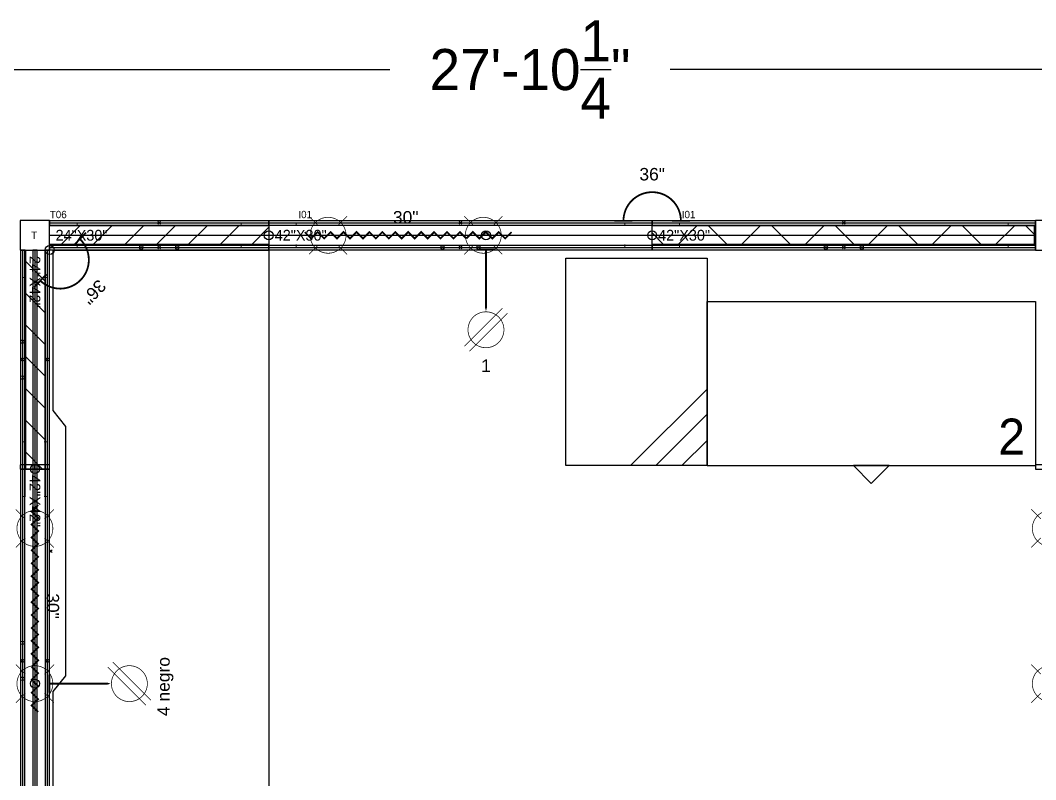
# Model space of a CAD drawing. Header units: inches. Extents: x 126 to 13186, y 9 to 361.
# Drawn here: x 2016.5 to 2127.8, y 124.7 to 207.9 of the extents above; entities that cross this region are included whole.
import ezdxf
from ezdxf.enums import TextEntityAlignment as Align

# ---------------------------------------------------------------- set-up
doc = ezdxf.new("R2010")
doc.units = ezdxf.units.IN
doc.header["$MEASUREMENT"] = 0
for name, color, linetype in [('DD2D', 7, 'Continuous'), ('DD2D_Geometry', 7, 'Continuous'), ('ELECTRI', 7, 'Continuous'), ('ENFASIS NEW', 7, 'Continuous'), ('Id Unión', 7, 'Continuous'), ('LATEFILE', 7, 'Continuous'), ('LATFILE', 7, 'Continuous'), ('LF', 7, 'Continuous'), ('S7000', 7, 'Continuous'), ('TEXT HARNESS', 7, 'Continuous')]:
    doc.layers.add(name, color=color, linetype=linetype)
doc.styles.add('ARIAL', font='arial.ttf')
doc.styles.get("Standard").update_dxf_attribs({"font": 'stylu.ttf'})
doc.dimstyles.get("Standard").update_dxf_attribs({"dimscale": 25, "dimtxt": 0.18, "dimasz": 0.18, "dimexe": 0.18, "dimexo": 0.0625, "dimgap": 0.09, "dimtad": 0, "dimtih": 1, "dimtoh": 1, "dimzin": 0, "dimdsep": 46, "dimlunit": 4, "dimtxsty": 'Standard', "dimcen": 0.09, "dimadec": 0, "dimazin": 0, "dimtfac": 1, "dimtofl": 0, "dimtmove": 0, "dimatfit": 3, "dimfxl": 1, "dimtolj": 1, "dimtzin": 0, "dimarcsym": 0})

# ---------------------------------------------------------------- blocks, each defined once
blk = doc.blocks.new('829030')
at = {"color": 1, "const_width": 0.002}
for points in [[(0.1385, 0.0265), (0.112, 0.053)], [(0.1915, 0.0265), (0.218, 0.053)], [(0.5705, 0.0265), (0.544, 0.053)], [(0.6235, 0.0265), (0.65, 0.053)], [(0.1385, -0.0265), (0.112, -0.053)], [(0.1915, -0.0265), (0.218, -0.053)], [(0.5705, -0.0265), (0.544, -0.053)], [(0.6235, -0.0265), (0.65, -0.053)]]:
    blk.add_lwpolyline(points, dxfattribs=at)
for points in [[(0.165, -0.05, -1), (0.165, 0.05, -1)], [(0.597, -0.05, 1), (0.597, 0.05, 1)]]:
    blk.add_lwpolyline(points, format="xyb", close=True, dxfattribs=at)
at = {"color": 1}
for points in [[(0.1, 0.009, 0.005, 0.005, 0), (0.118, -0.009, 0.005, 0.005, 0), (0.136, 0.009, 0.005, 0.005, 0), (0.154, -0.009, 0.005, 0.005, 0), (0.172, 0.009, 0.005, 0.005, 0), (0.19, -0.009, 0.005, 0.005, 0), (0.208, 0.009, 0.005, 0.005, 0), (0.226, -0.009, 0.005, 0.005, 0), (0.244, 0.009, 0.005, 0.005, 0), (0.262, -0.009, 0.005, 0.005, 0), (0.28, 0.009, 0.005, 0.005, 0), (0.298, -0.009, 0.005, 0.005, 0), (0.316, 0.009, 0.005, 0.005, 0), (0.334, -0.009, 0.005, 0.005, 0), (0.352, 0.009, 0.005, 0.005, 0), (0.37, -0.009, 0.005, 0.005, 0), (0.388, 0.009, 0.005, 0.005, 0), (0.406, -0.009, 0.005, 0.005, 0), (0.424, 0.009, 0.005, 0.005, 0), (0.442, -0.009, 0.005, 0.005, 0), (0.46, 0.009, 0.005, 0.005, 0), (0.478, -0.009, 0.005, 0.005, 0), (0.496, 0.009, 0.005, 0.005, 0), (0.514, -0.009, 0.005, 0.005, 0), (0.532, 0.009, 0.005, 0.005, 0), (0.55, -0.009, 0, 0, 0)], [(0.676, 0.009, 0.005, 0.005, 0), (0.658, -0.009, 0.005, 0.005, 0), (0.64, 0.009, 0.005, 0.005, 0), (0.622, -0.009, 0.005, 0.005, 0), (0.604, 0.009, 0.005, 0.005, 0), (0.586, -0.009, 0.005, 0.005, 0), (0.568, 0.009, 0.005, 0.005, 0), (0.55, -0.009, 0, 0, 0)]]:
    blk.add_lwpolyline(points, format="xyseb", dxfattribs=at)
blk.add_circle((0, 0), 0.0125, dxfattribs=at)
blk.add_point((0, 0), dxfattribs=at)
at = {"layer": 'TEXT HARNESS', "color": 1, "style": 'ARIAL'}
blk.add_text('30"', height=0.03469, dxfattribs=at).set_placement((0.381, 0.05), align=Align.MIDDLE)
blk = doc.blocks.new('8065E4C')
at = {"color": 1}
for points in [[(0, -0.04, 0.005, 0.005, 0), (0, -0.165, 0.025, 0, 0), (0, -0.2114, 0, 0, 0)], [(-0.0601, -0.309, 0.002, 0.002, 0), (0.046, -0.2029, 0.002, 0.002, 0)], [(-0.046, -0.3231, 0.002, 0.002, 0), (0.0601, -0.217, 0.002, 0.002, 0)]]:
    blk.add_lwpolyline(points, format="xyseb", dxfattribs=at)
at = {"color": 1, "const_width": 0.005}
blk.add_lwpolyline([(0.025, -0.04), (-0.025, -0.04)], dxfattribs=at)
at = {"color": 1, "const_width": 0.002}
blk.add_lwpolyline([(-0.05, -0.263, -1), (0.05, -0.263, -1)], format="xyb", close=True, dxfattribs=at)
at = {"color": 1}
blk.add_circle((0, 0), 0.0125, dxfattribs=at)
blk.add_point((0, 0), dxfattribs=at)
at = {"layer": 'TEXT HARNESS', "color": 1, "style": 'ARIAL'}
blk.add_text('4 negro', height=0.03469, dxfattribs=at).set_placement((-0.0081, -0.363), align=Align.MIDDLE)
blk = doc.blocks.new('*X45')
at = {"color": 0}
for p, q in [((45.2092, -47.6869), (45.2569, -47.6392)), ((45.2923, -47.6922), (45.3453, -47.6392)), ((45.3807, -47.6922), (45.4337, -47.6392)), ((45.4691, -47.6922), (45.5221, -47.6392)), ((45.5575, -47.6922), (45.6105, -47.6392)), ((45.6459, -47.6922), (45.6989, -47.6392)), ((45.7343, -47.6922), (45.7873, -47.6392))]:
    blk.add_line(p, q, dxfattribs=at)
blk = doc.blocks.new('806224')
at = {"color": 1}
for p, q in [((-0.6104, 0), (0, 0)), ((-0.6104, -0.053), (-0.6104, 0)), ((0, 0), (0, -0.053)), ((0, -0.053), (-0.6104, -0.053))]:
    blk.add_line(p, q, dxfattribs=at)
blk.add_blockref('*X45', (-45.8197, 47.6392), dxfattribs=at)
blk = doc.blocks.new('*X43')
at = {"color": 0}
for p, q in [((7.7051, 5.7606), (7.7581, 5.8136)), ((7.8512, 5.7606), (7.7982, 5.8136)), ((7.8819, 5.7606), (7.9349, 5.8136)), ((8.028, 5.7606), (7.975, 5.8136)), ((8.0587, 5.7606), (8.1117, 5.8136)), ((8.2048, 5.7606), (8.1518, 5.8136)), ((8.2354, 5.7606), (8.2884, 5.8136)), ((8.3816, 5.7606), (8.3286, 5.8136)), ((8.4122, 5.7606), (8.4652, 5.8136)), ((8.5583, 5.7606), (8.5053, 5.8136)), ((8.589, 5.7606), (8.642, 5.8136)), ((8.714, 5.7817), (8.6821, 5.8136)), ((7.6745, 5.7606), (7.6504, 5.7847))]:
    blk.add_line(p, q, dxfattribs=at)
blk = doc.blocks.new('808642')
at = {"color": 5}
for p, q in [((-1.0636, 0), (0, 0)), ((-1.0636, -0.053), (-1.0636, 0)), ((0, 0), (0, -0.053)), ((0, -0.053), (-1.0636, -0.053))]:
    blk.add_line(p, q, dxfattribs=at)
blk.add_blockref('*X43', (-8.714, -5.8136), dxfattribs=at)
blk = doc.blocks.new('817736')
at = {"color": 3, "const_width": 0.005}
blk.add_lwpolyline([(0.08, 0.04, 1), (-0.08, 0.04)], format="xyb", dxfattribs=at)
for points in [[(-0.055, 0.04), (-0.105, 0.04)], [(0.055, 0.04), (0.105, 0.04)]]:
    blk.add_lwpolyline(points, dxfattribs=at)
at = {"color": 3}
blk.add_circle((0, 0), 0.0125, dxfattribs=at)
blk.add_point((0, 0), dxfattribs=at)
at = {"layer": 'TEXT HARNESS', "color": 3, "style": 'ARIAL'}
blk.add_text('36"', height=0.03469, dxfattribs=at).set_placement((0, 0.17), align=Align.MIDDLE)
blk = doc.blocks.new('DD40102466AB')
at = {"color": 1}
for p, q in [((0.0035, -0.0035), (-0.0035, 0.0035)), ((0.0035, 0.0035), (-0.0035, -0.0035))]:
    blk.add_line(p, q, dxfattribs=at)
blk.add_lwpolyline([(-0.3472, -0.0417), (0.3472, -0.0417), (0.391, -0.0067), (0.838, -0.0067), (0.838, -0.6067), (-0.838, -0.6067), (-0.838, -0.0067), (-0.391, -0.0067)], close=True)
blk.add_point((0, 0))
blk.add_point((0, 0))
blk.add_point((0, 0), dxfattribs=at)
blk = doc.blocks.new('DD40102442AB')
at = {"color": 1}
for p, q in [((0.0035, -0.0035), (-0.0035, 0.0035)), ((0.0035, 0.0035), (-0.0035, -0.0035))]:
    blk.add_line(p, q, dxfattribs=at)
blk.add_point((0, 0))
blk.add_point((0, 0))
blk.add_point((0, 0), dxfattribs=at)
blk = doc.blocks.new('S7012')
for p, q in [((0.18, -0.577), (0.393, -0.364)), ((0.25, -0.577), (0.393, -0.434)), ((0.323, -0.577), (0.393, -0.507))]:
    blk.add_line(p, q)
blk.add_lwpolyline([(0, 0), (0.393, 0), (0.393, -0.577), (0, -0.577)], close=True)
blk = doc.blocks.new('LF4023627S')
for p, q in [((0, 0), (0.914, 0)), ((0, -0.457), (0.914, -0.457))]:
    blk.add_line(p, q)
at = {"layer": 'LATEFILE'}
for p, q in [((0, -0.457), (0, 0)), ((0.914, 0), (0.914, -0.457))]:
    blk.add_line(p, q, dxfattribs=at)
blk.add_lwpolyline([(0.407, -0.457), (0.457, -0.507), (0.507, -0.457)], close=True, dxfattribs=at)
at = {"layer": 'LATFILE', "insert": (0.8103, -0.3262), "char_height": 0.1, "width": 0.07696, "attachment_point": 1}
blk.add_mtext('2', dxfattribs=at)
blk = doc.blocks.new('DD101024422D')
at = {"color": 1, "linetype": 'Continuous', "lineweight": 0}
for p, q in [((0.0765, 0.026), (0.0765, 0.0343)), ((0.5335, 0.0343), (0.0765, 0.0343)), ((0.5335, 0.0343), (0.5335, 0.026)), ((0, -0.0255), (0, 0.0255)), ((0.0017, 0.0275), (0.0218, 0.0275)), ((0.002, 0.0275), (0.0215, 0.0275)), ((0.0747, 0.0275), (0.0215, 0.0275)), ((0.0747, 0.0275), (0.075, 0.0275)), ((0.5353, 0.0275), (0.535, 0.0275)), ((0.5353, 0.0275), (0.5885, 0.0275)), ((0.6083, 0.0275), (0.5882, 0.0275)), ((0.608, 0.0275), (0.5885, 0.0275)), ((0.61, -0.0255), (0.61, 0.0255)), ((0.025, -0.0275), (0.002, -0.0275)), ((0.025, -0.0275), (0.0747, -0.0275)), ((0.0747, -0.0275), (0.075, -0.0275)), ((0.0765, -0.0343), (0.0765, -0.026)), ((0.5335, -0.026), (0.5335, -0.0343)), ((0.5353, -0.0275), (0.535, -0.0275)), ((0.585, -0.0275), (0.5353, -0.0275)), ((0.585, -0.0275), (0.608, -0.0275)), ((0.5335, -0.0343), (0.0765, -0.0343))]:
    blk.add_line(p, q, dxfattribs=at)
at = {"color": 1}
for p, q in [((0.3015, 0.0379), (0.3085, 0.0308)), ((0.3015, 0.0308), (0.3085, 0.0379)), ((0.3015, -0.0379), (0.3085, -0.0308)), ((0.3015, -0.0308), (0.3085, -0.0379))]:
    blk.add_line(p, q, dxfattribs=at)
for centre in [(0.255, -0.0343), (0.355, -0.0343)]:
    blk.add_circle(centre, 0.005, dxfattribs=at)
at = {"color": 1, "linetype": 'Continuous', "lineweight": 0}
for centre, radius, start, end in [((0.002, 0.0255), 0.00203, 90, 180), ((0.075, 0.026), 0.00151, 10.021, 90), ((0.075, 0.026), 0.00151, 0, 10.021), ((0.535, 0.026), 0.00151, 90, 169.979), ((0.535, 0.026), 0.00151, 169.979, 180), ((0.535, 0.026), 0.00151, 169.979, 180), ((0.608, 0.0255), 0.00203, 0, 90), ((0.002, -0.0255), 0.00203, 180, 270), ((0.075, -0.026), 0.00151, 270, 349.979), ((0.075, -0.026), 0.00151, 349.979, 0), ((0.535, -0.026), 0.00151, 180, 190.021), ((0.535, -0.026), 0.00151, 180, 190.021), ((0.535, -0.026), 0.00151, 190.021, 270), ((0.608, -0.0255), 0.00203, 270, 0)]:
    blk.add_arc(centre, radius, start, end, dxfattribs=at)
at = {"color": 1}
for p in [(0.305, 0.0343), (0.305, -0.0343)]:
    blk.add_point(p, dxfattribs=at)
at = {"insert": (0.0165, 0.0151), "char_height": 0.03, "attachment_point": 1}
blk.add_mtext_dynamic_manual_height_columns('24"X42"', width=75.494015, gutter_width=12.5, heights=[0], dxfattribs=at)
blk = doc.blocks.new('SPACE_DD10102442')
blk.add_blockref('DD101024422D', (0, 0))
blk = doc.blocks.new('DD101042422D')
at = {"color": 1, "linetype": 'Continuous', "lineweight": 0}
for p, q in [((0.0765, 0.026), (0.0765, 0.0343)), ((0.9905, 0.0343), (0.0765, 0.0343)), ((0.9905, 0.0343), (0.9905, 0.026)), ((0, -0.0255), (0, 0.0255)), ((0.0017, 0.0275), (0.0218, 0.0275)), ((0.002, 0.0275), (0.0215, 0.0275)), ((0.0747, 0.0275), (0.0215, 0.0275)), ((0.0747, 0.0275), (0.075, 0.0275)), ((0.9923, 0.0275), (0.992, 0.0275)), ((0.9923, 0.0275), (1.0455, 0.0275)), ((1.0653, 0.0275), (1.0452, 0.0275)), ((1.065, 0.0275), (1.0455, 0.0275)), ((1.067, -0.0255), (1.067, 0.0255)), ((0.025, -0.0275), (0.002, -0.0275)), ((0.025, -0.0275), (0.0747, -0.0275)), ((0.0747, -0.0275), (0.075, -0.0275)), ((0.0765, -0.0343), (0.0765, -0.026)), ((0.9905, -0.026), (0.9905, -0.0343)), ((0.9923, -0.0275), (0.992, -0.0275)), ((1.042, -0.0275), (0.9923, -0.0275)), ((1.042, -0.0275), (1.065, -0.0275)), ((0.9905, -0.0343), (0.0765, -0.0343))]:
    blk.add_line(p, q, dxfattribs=at)
at = {"color": 1}
for p, q in [((0.53, 0.0379), (0.537, 0.0308)), ((0.53, 0.0308), (0.537, 0.0379)), ((0.53, -0.0379), (0.537, -0.0308)), ((0.53, -0.0308), (0.537, -0.0379))]:
    blk.add_line(p, q, dxfattribs=at)
for centre in [(0.4835, -0.0343), (0.5835, -0.0343)]:
    blk.add_circle(centre, 0.005, dxfattribs=at)
at = {"color": 1, "linetype": 'Continuous', "lineweight": 0}
for centre, radius, start, end in [((0.002, 0.0255), 0.00203, 90, 180), ((0.075, 0.026), 0.00151, 10.021, 90), ((0.075, 0.026), 0.00151, 0, 10.021), ((0.992, 0.026), 0.00151, 90, 169.979), ((0.992, 0.026), 0.00151, 169.979, 180), ((0.992, 0.026), 0.00151, 169.979, 180), ((1.065, 0.0255), 0.00203, 0, 90), ((0.002, -0.0255), 0.00203, 180, 270), ((0.075, -0.026), 0.00151, 270, 349.979), ((0.075, -0.026), 0.00151, 349.979, 0), ((0.992, -0.026), 0.00151, 180, 190.021), ((0.992, -0.026), 0.00151, 180, 190.021), ((0.992, -0.026), 0.00151, 190.021, 270), ((1.065, -0.0255), 0.00203, 270, 0)]:
    blk.add_arc(centre, radius, start, end, dxfattribs=at)
at = {"color": 1}
for p in [(0.5335, 0.0343), (0.5335, -0.0343)]:
    blk.add_point(p, dxfattribs=at)
at = {"insert": (0.0165, 0.0151), "char_height": 0.03, "attachment_point": 1}
blk.add_mtext_dynamic_manual_height_columns('42"X42"', width=75.494015, gutter_width=12.5, heights=[0], dxfattribs=at)
blk = doc.blocks.new('SPACE_DD10104242')
blk.add_blockref('DD101042422D', (0, 0))
blk = doc.blocks.new('DD101024302D')
at = {"color": 6, "linetype": 'Continuous', "lineweight": 0}
for p, q in [((0.0765, 0.026), (0.0765, 0.0343)), ((0.5335, 0.0343), (0.0765, 0.0343)), ((0.5335, 0.0343), (0.5335, 0.026)), ((0, -0.0255), (0, 0.0255)), ((0.0017, 0.0275), (0.0218, 0.0275)), ((0.002, 0.0275), (0.0215, 0.0275)), ((0.0747, 0.0275), (0.0215, 0.0275)), ((0.0747, 0.0275), (0.075, 0.0275)), ((0.5353, 0.0275), (0.535, 0.0275)), ((0.5353, 0.0275), (0.5885, 0.0275)), ((0.6083, 0.0275), (0.5882, 0.0275)), ((0.608, 0.0275), (0.5885, 0.0275)), ((0.61, -0.0255), (0.61, 0.0255)), ((0.025, -0.0275), (0.002, -0.0275)), ((0.025, -0.0275), (0.0747, -0.0275)), ((0.0747, -0.0275), (0.075, -0.0275)), ((0.0765, -0.0343), (0.0765, -0.026)), ((0.5335, -0.026), (0.5335, -0.0343)), ((0.5353, -0.0275), (0.535, -0.0275)), ((0.585, -0.0275), (0.5353, -0.0275)), ((0.585, -0.0275), (0.608, -0.0275)), ((0.5335, -0.0343), (0.0765, -0.0343))]:
    blk.add_line(p, q, dxfattribs=at)
at = {"color": 6}
for p, q in [((0.3015, 0.0379), (0.3085, 0.0308)), ((0.3015, 0.0308), (0.3085, 0.0379)), ((0.3015, -0.0379), (0.3085, -0.0308)), ((0.3015, -0.0308), (0.3085, -0.0379))]:
    blk.add_line(p, q, dxfattribs=at)
for centre in [(0.255, -0.0343), (0.355, -0.0343)]:
    blk.add_circle(centre, 0.005, dxfattribs=at)
at = {"color": 6, "linetype": 'Continuous', "lineweight": 0}
for centre, radius, start, end in [((0.002, 0.0255), 0.00203, 90, 180), ((0.075, 0.026), 0.00151, 10.021, 90), ((0.075, 0.026), 0.00151, 0, 10.021), ((0.535, 0.026), 0.00151, 90, 169.979), ((0.535, 0.026), 0.00151, 169.979, 180), ((0.535, 0.026), 0.00151, 169.979, 180), ((0.608, 0.0255), 0.00203, 0, 90), ((0.002, -0.0255), 0.00203, 180, 270), ((0.075, -0.026), 0.00151, 270, 349.979), ((0.075, -0.026), 0.00151, 349.979, 0), ((0.535, -0.026), 0.00151, 180, 190.021), ((0.535, -0.026), 0.00151, 180, 190.021), ((0.535, -0.026), 0.00151, 190.021, 270), ((0.608, -0.0255), 0.00203, 270, 0)]:
    blk.add_arc(centre, radius, start, end, dxfattribs=at)
at = {"color": 6}
for p in [(0.305, 0.0343), (0.305, -0.0343)]:
    blk.add_point(p, dxfattribs=at)
at = {"insert": (0.0165, 0.0151), "char_height": 0.03, "attachment_point": 1}
blk.add_mtext_dynamic_manual_height_columns('24"X30"', width=75.494015, gutter_width=12.5, heights=[0], dxfattribs=at)
blk = doc.blocks.new('SPACE_DD10102430')
blk.add_blockref('DD101024302D', (0, 0))
blk = doc.blocks.new('DD101042302D')
at = {"color": 6, "linetype": 'Continuous', "lineweight": 0}
for p, q in [((0.0765, 0.026), (0.0765, 0.0343)), ((0.9905, 0.0343), (0.0765, 0.0343)), ((0.9905, 0.0343), (0.9905, 0.026)), ((0, -0.0255), (0, 0.0255)), ((0.0017, 0.0275), (0.0218, 0.0275)), ((0.002, 0.0275), (0.0215, 0.0275)), ((0.0747, 0.0275), (0.0215, 0.0275)), ((0.0747, 0.0275), (0.075, 0.0275)), ((0.9923, 0.0275), (0.992, 0.0275)), ((0.9923, 0.0275), (1.0455, 0.0275)), ((1.0653, 0.0275), (1.0452, 0.0275)), ((1.065, 0.0275), (1.0455, 0.0275)), ((1.067, -0.0255), (1.067, 0.0255)), ((0.025, -0.0275), (0.002, -0.0275)), ((0.025, -0.0275), (0.0747, -0.0275)), ((0.0747, -0.0275), (0.075, -0.0275)), ((0.0765, -0.0343), (0.0765, -0.026)), ((0.9905, -0.026), (0.9905, -0.0343)), ((0.9923, -0.0275), (0.992, -0.0275)), ((1.042, -0.0275), (0.9923, -0.0275)), ((1.042, -0.0275), (1.065, -0.0275)), ((0.9905, -0.0343), (0.0765, -0.0343))]:
    blk.add_line(p, q, dxfattribs=at)
at = {"color": 6}
for p, q in [((0.53, 0.0379), (0.537, 0.0308)), ((0.53, 0.0308), (0.537, 0.0379)), ((0.53, -0.0379), (0.537, -0.0308)), ((0.53, -0.0308), (0.537, -0.0379))]:
    blk.add_line(p, q, dxfattribs=at)
for centre in [(0.4835, -0.0343), (0.5835, -0.0343)]:
    blk.add_circle(centre, 0.005, dxfattribs=at)
at = {"color": 6, "linetype": 'Continuous', "lineweight": 0}
for centre, radius, start, end in [((0.002, 0.0255), 0.00203, 90, 180), ((0.075, 0.026), 0.00151, 10.021, 90), ((0.075, 0.026), 0.00151, 0, 10.021), ((0.992, 0.026), 0.00151, 90, 169.979), ((0.992, 0.026), 0.00151, 169.979, 180), ((0.992, 0.026), 0.00151, 169.979, 180), ((1.065, 0.0255), 0.00203, 0, 90), ((0.002, -0.0255), 0.00203, 180, 270), ((0.075, -0.026), 0.00151, 270, 349.979), ((0.075, -0.026), 0.00151, 349.979, 0), ((0.992, -0.026), 0.00151, 180, 190.021), ((0.992, -0.026), 0.00151, 180, 190.021), ((0.992, -0.026), 0.00151, 190.021, 270), ((1.065, -0.0255), 0.00203, 270, 0)]:
    blk.add_arc(centre, radius, start, end, dxfattribs=at)
at = {"color": 6}
for p in [(0.5335, 0.0343), (0.5335, -0.0343)]:
    blk.add_point(p, dxfattribs=at)
at = {"insert": (0.0165, 0.0151), "char_height": 0.03, "attachment_point": 1}
blk.add_mtext_dynamic_manual_height_columns('42"X30"', width=75.494015, gutter_width=12.5, heights=[0], dxfattribs=at)
blk = doc.blocks.new('SPACE_DD10104230')
blk.add_blockref('DD101042302D', (0, 0))
blk = doc.blocks.new('DD3021422D')
for p, q in [((0, 0.041), (0, -0.041)), ((0.012, 0.041), (0, 0.041)), ((0.012, -0.041), (0.012, 0.041)), ((0, -0.041), (0.012, -0.041))]:
    blk.add_line(p, q)
blk = doc.blocks.new('SPACE_DD302142')
blk.add_blockref('DD3021422D', (0, 0))
blk = doc.blocks.new('*D76')
at = {"color": 0, "lineweight": -2, "transparency": 16777216}
for p, q in [((1905.23, 187.55), (1905.23, 207.03)), ((2239.48, 187.55), (2239.48, 207.03)), ((1909.73, 202.53), (2056.99, 202.53)), ((2234.98, 202.53), (2087.72, 202.53))]:
    blk.add_line(p, q, dxfattribs=at)
at = {"color": 0, "transparency": 16777216}
for points in [[(1909.73, 203.28), (1909.73, 201.78), (1905.23, 202.53)], [(2234.98, 203.28), (2234.98, 201.78), (2239.48, 202.53)]]:
    blk.add_solid(points, dxfattribs=at)
at = {"layer": 'Defpoints', "color": 0, "transparency": 16777216}
for p in [(2239.48, 202.53), (1905.23, 185.98), (2239.48, 185.98)]:
    blk.add_point(p, dxfattribs=at)
at = {"color": 0, "transparency": 16777216, "insert": (2072.36, 202.53), "char_height": 4.5, "attachment_point": 5}
blk.add_mtext('\\A1;27\'-10{\\H1.000000x;\\S1/4;}"', dxfattribs=at)
blk = doc.blocks.new('8065E1C')
at = {"color": 1}
for points in [[(0, -0.04, 0.005, 0.005, 0), (0, -0.165, 0.025, 0, 0), (0, -0.2114, 0, 0, 0)], [(-0.0601, -0.309, 0.002, 0.002, 0), (0.046, -0.2029, 0.002, 0.002, 0)], [(-0.046, -0.3231, 0.002, 0.002, 0), (0.0601, -0.217, 0.002, 0.002, 0)]]:
    blk.add_lwpolyline(points, format="xyseb", dxfattribs=at)
at = {"color": 1, "const_width": 0.005}
blk.add_lwpolyline([(0.025, -0.04), (-0.025, -0.04)], dxfattribs=at)
at = {"color": 1, "const_width": 0.002}
blk.add_lwpolyline([(-0.05, -0.263, -1), (0.05, -0.263, -1)], format="xyb", close=True, dxfattribs=at)
at = {"color": 1}
blk.add_circle((0, 0), 0.0125, dxfattribs=at)
blk.add_point((0, 0), dxfattribs=at)
at = {"layer": 'TEXT HARNESS', "color": 1, "style": 'ARIAL'}
blk.add_text('1', height=0.0347, dxfattribs=at).set_placement((0, -0.363), align=Align.MIDDLE)

msp = doc.modelspace()

# ---------------------------------------------------------------- linework, layer by layer
at = {"layer": 'DD2D'}
for p, q in [((2019.719, 185.72), (2043.735, 185.72)), ((2043.735, 185.72), (2085.742, 185.72)), ((2085.742, 185.72), (2127.75, 185.72)), ((2019.719, 184.37), (2043.735, 184.37)), ((2043.735, 184.37), (2043.738, 184.37)), ((2043.735, 184.37), (2085.742, 184.37)), ((2085.742, 184.37), (2085.746, 184.37)), ((2085.742, 184.37), (2127.75, 184.37)), ((2127.75, 184.37), (2127.754, 184.37)), ((2016.754, 182.755), (2016.754, 158.74)), ((2018.105, 182.755), (2018.105, 158.74)), ((2018.105, 182.755), (2018.105, 158.74)), ((2019.455, 182.755), (2019.455, 158.74)), ((2019.719, 183.019), (2043.735, 183.019)), ((2043.735, 183.019), (2085.742, 183.019)), ((2085.742, 183.019), (2127.75, 183.019)), ((2018.105, 158.74), (2018.105, 159.212)), ((2016.754, 158.74), (2016.754, 116.732)), ((2018.105, 158.74), (2018.105, 116.732)), ((2018.105, 158.74), (2018.105, 116.732)), ((2019.455, 158.74), (2019.455, 116.732))]:
    msp.add_line(p, q, dxfattribs=at)
at = {"layer": 'DD2D_Geometry'}
for points in [[(2016.49, 182.755), (2019.723, 182.755), (2019.723, 185.984), (2016.49, 185.984)], [(2019.719, 185.484), (2043.735, 185.484), (2043.735, 185.956), (2019.719, 185.956)], [(2019.719, 185.484), (2043.735, 185.484), (2043.735, 185.956), (2019.719, 185.956)], [(2043.735, 185.484), (2085.742, 185.484), (2085.742, 185.956), (2043.735, 185.956)], [(2043.735, 185.484), (2085.742, 185.484), (2085.742, 185.956), (2043.735, 185.956)], [(2085.742, 185.484), (2127.75, 185.484), (2127.75, 185.956), (2085.742, 185.956)], [(2085.742, 185.484), (2127.75, 185.484), (2127.75, 185.956), (2085.742, 185.956)], [(2127.75, 182.755), (2130.983, 182.755), (2130.983, 185.984), (2127.75, 185.984)], [(2043.735, 184.37), (2043.738, 184.37), (2043.738, 184.37), (2043.735, 184.37)], [(2085.742, 184.37), (2085.746, 184.37), (2085.746, 184.37), (2085.742, 184.37)], [(2016.518, 182.755), (2016.518, 158.74), (2016.99, 158.74), (2016.99, 182.755)], [(2016.518, 182.755), (2016.518, 158.74), (2016.99, 158.74), (2016.99, 182.755)], [(2017.868, 182.755), (2017.868, 158.74), (2018.341, 158.74), (2018.341, 182.755)], [(2017.868, 182.755), (2017.868, 158.74), (2018.341, 158.74), (2018.341, 182.755)], [(2019.219, 182.755), (2019.219, 158.74), (2019.691, 158.74), (2019.691, 182.755)], [(2019.219, 182.755), (2019.219, 158.74), (2019.691, 158.74), (2019.691, 182.755)], [(2019.719, 182.783), (2043.735, 182.783), (2043.735, 183.255), (2019.719, 183.255)], [(2019.719, 182.783), (2043.735, 182.783), (2043.735, 183.255), (2019.719, 183.255)], [(2043.735, 182.783), (2085.742, 182.783), (2085.742, 183.255), (2043.735, 183.255)], [(2043.735, 182.783), (2085.742, 182.783), (2085.742, 183.255), (2043.735, 183.255)], [(2085.742, 182.783), (2127.75, 182.783), (2127.75, 183.255), (2085.742, 183.255)], [(2085.742, 182.783), (2127.75, 182.783), (2127.75, 183.255), (2085.742, 183.255)], [(2016.518, 158.74), (2016.518, 116.732), (2016.99, 116.732), (2016.99, 158.74)], [(2016.518, 158.74), (2016.518, 116.732), (2016.99, 116.732), (2016.99, 158.74)], [(2017.868, 158.74), (2017.868, 116.732), (2018.341, 116.732), (2018.341, 158.74)], [(2017.868, 158.74), (2017.868, 116.732), (2018.341, 116.732), (2018.341, 158.74)], [(2019.219, 158.74), (2019.219, 116.732), (2019.691, 116.732), (2019.691, 158.74)], [(2019.219, 158.74), (2019.219, 116.732), (2019.691, 116.732), (2019.691, 158.74)]]:
    msp.add_lwpolyline(points, close=True, dxfattribs=at)

# ---------------------------------------------------------------- block references
at = {"layer": 'DD2D_Geometry', "xscale": 39.3700787401575, "yscale": 39.3700787401575, "zscale": 39.3700787401575}
for name, p in [('SPACE_DD10102430', (2019.719, 184.37)), ('SPACE_DD10104230', (2043.735, 184.37)), ('SPACE_DD10104230', (2085.742, 184.37))]:
    msp.add_blockref(name, p, dxfattribs=at)
for name, p, rotation in [('SPACE_DD10102442', (2018.105, 182.755), 270), ('SPACE_DD302142', (2018.105, 158.74), 90), ('SPACE_DD302142', (2018.105, 158.74), 90), ('SPACE_DD302142', (2129.364, 158.74), 90), ('SPACE_DD302142', (2129.364, 158.74), 90), ('SPACE_DD10104242', (2018.105, 158.74), 270)]:
    msp.add_blockref(name, p, dxfattribs=dict(at, rotation=rotation))
at = {"layer": 'ELECTRI', "xscale": 39.3700787401575, "yscale": 39.3700787401575, "zscale": 39.3700787401575}
for name, p in [('817736', (2085.742, 184.37)), ('829030', (2043.735, 184.37)), ('8065E1C', (2067.53, 184.37))]:
    msp.add_blockref(name, p, dxfattribs=at)
for name, p, rotation in [('817736', (2019.723, 182.755), 226.4978163102029), ('806224', (2019.719, 183.367), 180), ('808642', (2085.742, 183.367), 180), ('806224', (2017.102, 182.755), 90), ('829030', (2018.105, 158.74), 270), ('829030', (2129.365, 158.74), 270), ('8065E4C', (2018.105, 135.236), 90)]:
    msp.add_blockref(name, p, dxfattribs=dict(at, rotation=rotation))
at = {"layer": 'ENFASIS NEW', "xscale": 39.3700787401575, "yscale": 39.3700787401575, "zscale": 39.3700787401575, "rotation": 90}
msp.add_blockref('DD40102466AB', (2019.847, 149.762), dxfattribs=at)
at = {"layer": 'ENFASIS NEW', "xscale": 39.3700787401575, "yscale": 39.3700787401575, "zscale": 39.3700787401575}
for p in [(2064.736, 183.018), (2106.744, 183.018)]:
    msp.add_blockref('DD40102442AB', p, dxfattribs=at)
at = {"layer": 'LF', "xscale": 39.3700787401575, "yscale": 39.3700787401575, "zscale": 39.3700787401575}
msp.add_blockref('LF4023627S', (2091.764, 177.124), dxfattribs=at)
at = {"layer": 'S7000', "xscale": 39.3700787401575, "yscale": 39.3700787401575, "zscale": 39.3700787401575}
msp.add_blockref('S7012', (2076.292, 181.848), dxfattribs=at)

# ---------------------------------------------------------------- texts
at = {"layer": 'DD2D_Geometry'}
msp.add_text('T', height=0.807, dxfattribs=at).set_placement((2017.701, 183.966))
at = {"layer": 'Id Unión'}
for s, p in [('T06', (2019.731, 186.24)), ('I01', (2046.976, 186.24)), ('I01', (2088.983, 186.24))]:
    msp.add_text(s, height=0.8071, dxfattribs=at).set_placement(p)

# ---------------------------------------------------------------- dimensions: what is measured, and where the dimension line sits
dim = msp.add_linear_dim(base=(2239.483, 202.526), p1=(1905.234, 185.984), p2=(2239.483, 185.984), dimstyle='Standard')
dim.commit()
dim.dimension.update_dxf_attribs({"geometry": '*D76', "text_midpoint": (2072.359, 202.526)})

doc.saveas('drawing.dxf')
